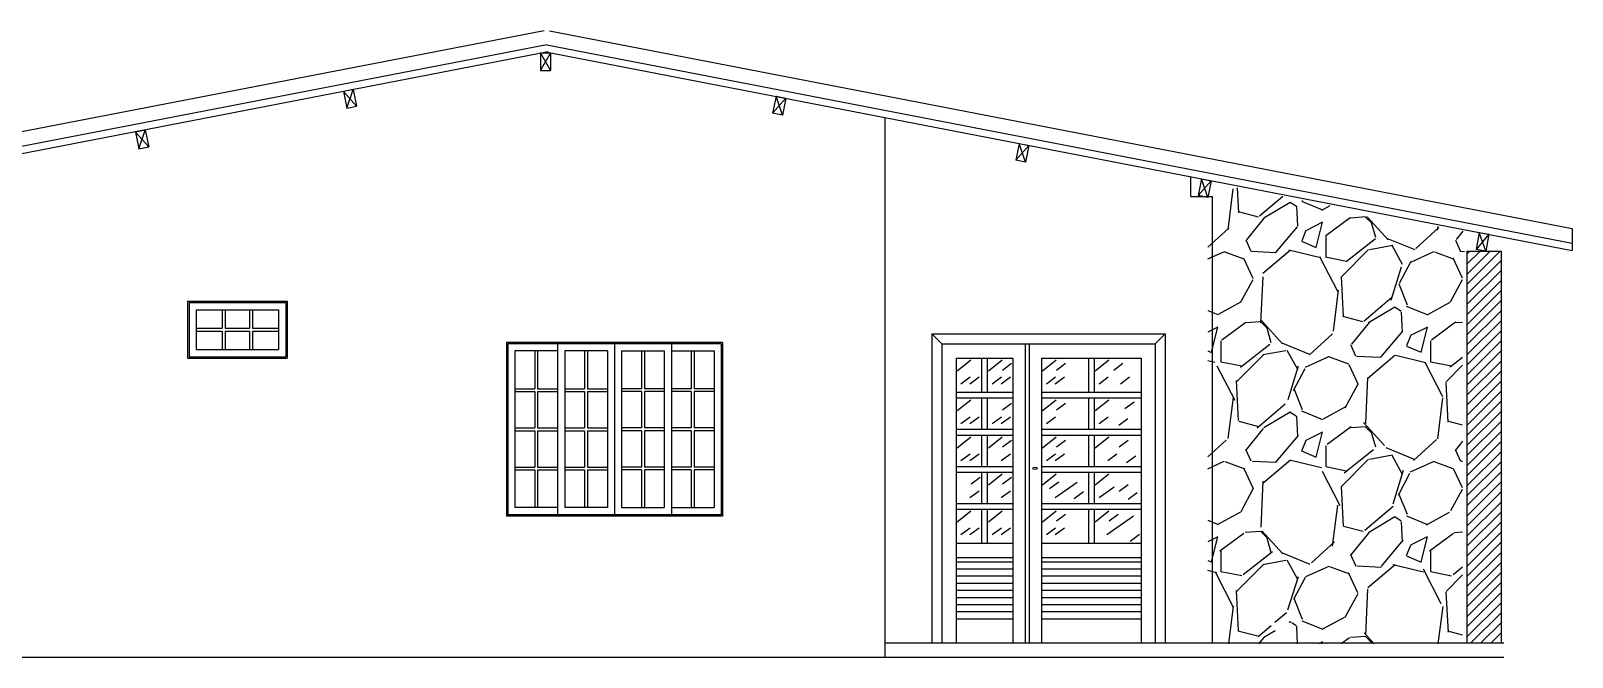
# Model space of a CAD drawing. Header units: metres. Extents: x 433 to 682, y 535 to 584.
# Drawn here: x 441.48 to 452.31, y 550.35 to 554.75 of the extents above; entities that cross this region are included whole.
import ezdxf

# ---------------------------------------------------------------- set-up
doc = ezdxf.new("R2010")
doc.units = ezdxf.units.M
doc.linetypes.add('ACAD_ISO02W100', pattern=[15, 12, -3])
for name, color, linetype in [('ARQ-ESQ-01', 1, 'ACAD_ISO02W100'), ('ARQ-ESQ-02', 2, 'Continuous'), ('ARQ-PISO', 8, 'Continuous'), ('ARQ_ALVENARIA', 4, 'Continuous')]:
    doc.layers.add(name, color=color, linetype=linetype)

msp = doc.modelspace()

# ---------------------------------------------------------------- hatches: boundary and pattern name
at = {"layer": 'ARQ-PISO'}
h = msp.add_hatch(dxfattribs=at)
h.set_pattern_fill('GRAVEL', color=256, scale=0.041, angle=45)
h.set_pattern_definition([(273.0127875, (-74.67682702242591, -11.29287927234815), (0.7363810010538634, -12.51847703282189), [0.1401057904, -13.87049829222165]), (229.969741, (-74.66946321240664, -11.4327916627144), (8.100190975758242, 9.572953063513426), [0.2404259351999998, -23.80216004634482]), (177.5104471, (-74.82410322281144, -11.61688691319632), (15.4640010407633, -0.7363809959897925), [0.1695274232, -16.783236345581]), (312.2736889999999, (-74.92719656308132, -12.08817075443003), (-13.99123903500611, 15.46400104194598), [0.2189418532, -21.67523934455258]), (337.83365418, (-74.77992036269579, -12.25017457485411), (-12.51847703294982, 5.154667013056518), [0.214689817, -21.25432117559104]), (42.27368899999997, (-74.58109749217532, -12.33117648506616), (-15.46400104194598, -13.99123903500611), [0.2189418532, -21.67523934455258]), (82.69424047, (-74.41909367175123, -12.18390028468063), (-2.209143004807592, -16.93676304446291), [0.2895394006, -28.66437727884128]), (117.25532837, (-74.38227462165484, -11.89671169392884), (-11.04571502708847, 21.35504905684703), [0.2733550032, -27.06215520678105]), (166.42956562, (-74.50745939198255, -11.6537059632927), (-15.46400104080264, 3.681905008288198), [0.2196833299999998, -21.7486737364719]), (220.2363583, (-74.72100988254158, -11.60215929315777), (8.836572024288449, 7.363810017888096), [0.2508024448, -12.2893141495]), (267.3974378, (-74.91246894304277, -11.76416311358185), (-0.7363810013364418, -16.93676304436212), [0.3243419471999997, -32.10987672999253]), (183.81407483, (-74.19081556115366, -11.36651737254091), (-9.572953025109783, -0.7363810012592236), [0.1107018614, -10.95953198798104]), (216.4692344, (-74.3012727114428, -11.37388118256019), (11.04571502750231, 8.100191023132972), [0.2106096118, -20.8504019887864]), (270, (-74.47064034188617, -11.49906595288789), (0.7363810019277399, -0.7363810019277403), [0.1472758294, -1.32548617445548]), (248.19859051, (-74.61055273225242, -11.46224690279151), (2.209143006141565, 5.154667013335814), [0.07931094119999992, -7.851755171246534]), (336.80140949, (-74.64000797232953, -11.53588500298427), (-2.945524007813418, 1.472762003649902), [0.1121619042, -5.4959487259]), (75.96375653, (-74.53691463205965, -11.58006786309993), (0.7363810020625554, 3.681905009611538), [0.1821710606, -5.8901822426931]), (206.56505118, (-74.492731771944, -11.4033364226373), (2.209143005744261, 0.7363810020432964), [0.1317277274, -3.16146822789948]), (61.38954033400001, (-75.06710895344759, -11.96298598410232), (5.154667013493667, 9.572953025059832), [0.18453608, -18.26911893574099]), (115.34617594, (-74.97874323321626, -11.80098216367823), (5.154667013128719, -11.04571502908893), [0.1548155653999998, -15.32670842806199]), (338.19859051, (-74.64000797232953, -11.25606022225176), (-5.154667013339619, 2.209143006143092), [0.1586208409999998, -7.772445271446534]), (28.61045967000004, (-74.492731771944, -11.31497070240597), (-9.572953024698817, -5.154667014163228), [0.18453608, -18.2691189357414]), (24.44395478000004, (-74.61055273225243, -12.41954220529748), (-5.154667013493716, -2.20914300578291), [0.177954432, -8.719771068373461]), (339.7751406, (-74.44854891182834, -12.34590410510472), (-11.78209603323283, 4.418286005190916), [0.1491055692, -14.7614732860952]), (111.80140949, (-73.89626316038259, -11.98507741416015), (-2.209143006106846, 5.154667013355), [0.158620841, -7.772445271446539]), (62.35402464, (-73.9551736405368, -11.83780121377462), (-6.627429016540339, -12.51847703319816), [0.1745709234, -17.282474151882]), (114.44395478, (-74.25708985132714, -12.34590410510472), (2.209143005747112, -5.154667013509087), [0.08897721599999991, -8.808748284373452]), (146.309932474, (-73.94044602049824, -12.02926027427581), (-3.681905009638576, 2.209143005783003), [0.053100986, -5.257017935455661]), (210.963756532, (-73.98462888061391, -11.99980503419871), (2.945524007710502, 1.472762003855239), [0.2146898169999999, -4.079112381518285]), (231.00900596, (-74.16872413109581, -12.11026218448786), (6.627429016924606, 8.100191021550742), [0.1989594699999998, -19.69695959396815]), (348.69006753, (-74.47064034188617, -11.64634215327343), (-2.209143005834231, 0.7363810017742292), [0.1501927908, -3.6046283074688]), (38.15722658999998, (-74.32336414150063, -11.67579739335053), (13.99123903604739, 11.04571502964746), [0.2622182716, -25.95956371666271]), (105.9453959, (-74.11717746096089, -11.51379357292645), (2.209143005655614, -8.100191021239148), [0.1072183784, -10.6146508504251]), (135, (-74.14663270103799, -11.41070023265657), (-1.472762003855341, 1.110223024625157e-16), [0.062484, -0.9789159999999999]), (165.25643716, (-74.20554318119221, -12.10289837446858), (8.100191021049842, -2.209143006349107), [0.1446754535999998, -14.32291571701199]), (93.01278749999992, (-74.34545557155846, -12.0660793243722), (-0.7363810010100531, 12.51847703282419), [0.2802115808, -13.73039250182165]), (45, (-74.36018319159702, -11.78625454363969), (1.110223024625157e-16, 1.472762003855341), [0.270764, -0.770636]), (10.30484649999996, (-74.16872413109581, -11.59479548313849), (12.51847703157483, 2.209143012557413), [0.1646599196, -16.3013198568974]), (299.0546040999999, (-74.00672031067174, -11.56534024306138), (2.209143005847428, -3.681905009599883), [0.1516299228, -7.42987651589652]), (252.64597536, (-73.93308221047897, -11.69788882340836), (-6.627429018839947, -21.35504905543977), [0.246879491, -24.44111041340458]), (220.42607874, (-74.00672031067174, -11.93353074402522), (-10.3093340269869, -8.836572023131858), [0.2611820785999996, -25.85699704705838])])
h.paths.add_polyline_path([(451.5378597011623, 553.1976109931404), (451.6028496916053, 553.2101353740201), (451.6243200588277, 553.328199015042), (449.7417069096718, 553.6916666286334), (449.7478597011622, 553.5815947912279), (449.7478597011623, 550.4463067165301), (451.5378597011623, 550.4463067165301)])
h.paths.add_polyline_path([(450.3388559071745, 550.5967823527185), (450.2559003899249, 550.4967823627186), (450.1729448726753, 550.5967823527185)], flags=16)
h.paths.add_polyline_path([(450.004068202293, 551.8341888491171), (450.004068202293, 552.1937126586408), (449.854068202293, 552.1937126586408), (449.854068202293, 551.8341888491171)], flags=24)
h.paths.add_polyline_path([(450.4536313864506, 550.6883168480018), (450.8083932548494, 550.6883168480018), (450.8083932548494, 550.8383168326268), (450.4536313864506, 550.8383168326268)], flags=24)
h = msp.add_hatch(dxfattribs=at)
h.set_pattern_fill('_USER', color=256, scale=0.05, angle=45, pattern_type=0)
h.set_pattern_definition([(45, (-74.44058474001355, -1.604600522170472), (-0.03535533905932737, 0.03535533905932738), [])])
h.paths.add_polyline_path([(451.8079153030349, 553.2051344603007), (451.5679153030349, 553.2051344603005), (451.5679153030349, 550.4538301836902), (451.8079153030349, 550.4538301836902)])

# ---------------------------------------------------------------- linework, layer by layer
at = {"layer": 'ARQ-ESQ-01'}
for p, q in [((445.0839358103737, 554.7520125591877), (437.8589358103738, 553.3553582840947)), ((445.1218947956961, 554.7520125591877), (452.3079153030349, 553.3628933533081)), ((445.1029153030349, 554.6538301836903), (437.877915303035, 553.2571759085972)), ((445.1124050493655, 554.6047389959416), (437.877915303035, 553.2062502717438)), ((445.0934255567043, 554.6047389959416), (452.3079153030349, 553.2101164427474)), ((445.1029153030349, 554.6538301836903), (452.3079153030349, 553.261042079601)), ((449.7717625115444, 553.6991900957935), (449.7717625115444, 553.7003764619204)), ((442.637915303035, 552.7938301836903), (443.2179153030349, 552.7938301836903)), ((442.637915303035, 552.7938301836903), (442.6379153030349, 552.5138301836903)), ((442.820915303035, 552.7938301836903), (442.8209153030349, 552.6638301836903)), ((442.8409153030349, 552.7938301836903), (442.8409153030348, 552.6638301836903)), ((443.0139153030349, 552.7938301836903), (443.0139153030349, 552.6638301836903)), ((443.0339153030349, 552.7938301836903), (443.0339153030349, 552.6638301836903)), ((443.2179153030349, 552.7938301836903), (443.2179153030349, 552.5138301836903)), ((442.637915303035, 552.6638301836903), (442.8209153030349, 552.6638301836903)), ((442.637915303035, 552.6438301836903), (442.8209153030349, 552.6438301836902)), ((442.8209153030349, 552.6438301836903), (442.8209153030349, 552.5138301836903)), ((442.8409153030349, 552.6638301836903), (443.0139153030349, 552.6638301836903)), ((442.8409153030349, 552.6438301836903), (443.0139153030348, 552.6438301836903)), ((442.8409153030348, 552.6438301836904), (442.8409153030349, 552.5138301836903)), ((443.0139153030349, 552.6438301836904), (443.0139153030349, 552.5138301836903)), ((443.0339153030349, 552.6638301836903), (443.2179153030349, 552.6638301836903)), ((443.0339153030349, 552.6438301836904), (443.0339153030349, 552.5138301836903)), ((443.0339153030349, 552.6438301836903), (443.2179153030349, 552.6438301836903)), ((445.1779153030349, 552.5538301836903), (445.1779153030349, 551.3538301836902)), ((445.5779153030349, 552.5538301836903), (445.5779153030348, 551.3538301836902)), ((445.577915303035, 552.5538301836903), (445.5779153030351, 551.3538301836902)), ((445.977915303035, 552.5538301836903), (445.977915303035, 551.3538301836902)), ((447.8079153030349, 552.6238301836903), (449.4479153030349, 552.6238301836902)), ((447.8079153030349, 552.6238301836903), (447.8079153030348, 550.4538301836902)), ((447.877915303035, 552.5538301836903), (447.8079153030349, 552.6238301836903)), ((447.877915303035, 552.5538301836903), (449.3779153030349, 552.5538301836901)), ((447.877915303035, 552.5538301836903), (447.8779153030349, 550.4538301836902)), ((448.4629153030349, 552.5538301836903), (448.4629153030349, 550.4538301836902)), ((448.4929153030349, 552.5538301836903), (448.4929153030349, 550.4538301836902)), ((449.3779153030349, 552.5538301836901), (449.4479153030349, 552.6238301836902)), ((449.3779153030349, 552.5538301836903), (449.3779153030349, 550.4538301836902)), ((449.4479153030349, 552.6238301836902), (449.4479153030349, 550.4538301836902)), ((442.637915303035, 552.5138301836903), (443.2179153030349, 552.5138301836902)), ((445.1779153030348, 552.5038301836902), (444.8779153030348, 552.5038301836903)), ((444.8779153030348, 552.5038301836903), (444.8779153030349, 551.40383018369)), ((445.0179153030348, 552.5038301836903), (445.0179153030348, 552.2388301836902)), ((445.0379153030348, 552.5038301836903), (445.0379153030348, 552.2388301836902)), ((445.5279153030348, 552.5038301836902), (445.2279153030348, 552.5038301836902)), ((445.2279153030348, 552.5038301836903), (445.2279153030348, 551.4038301836902)), ((445.3679153030348, 552.5038301836902), (445.3679153030348, 552.2388301836902)), ((445.3879153030348, 552.5038301836902), (445.3879153030348, 552.2388301836902)), ((445.5279153030349, 552.5038301836903), (445.5279153030348, 551.4038301836902)), ((445.6279153030351, 552.5038301836902), (445.9279153030351, 552.5038301836902)), ((445.627915303035, 552.5038301836903), (445.6279153030351, 551.4038301836902)), ((445.7679153030351, 552.5038301836902), (445.7679153030351, 552.2388301836902)), ((445.7879153030351, 552.5038301836902), (445.7879153030351, 552.2388301836902)), ((445.9279153030351, 552.5038301836903), (445.9279153030351, 551.4038301836902)), ((445.9779153030351, 552.5038301836902), (446.2779153030351, 552.5038301836903)), ((446.1179153030351, 552.5038301836903), (446.1179153030351, 552.2388301836902)), ((446.1379153030351, 552.5038301836903), (446.1379153030351, 552.2388301836902)), ((446.2779153030351, 552.5038301836903), (446.2779153030351, 551.40383018369)), ((447.977915303035, 552.4538301836902), (448.3779153030349, 552.4538301836901)), ((447.977915303035, 552.4538301836902), (447.9779153030349, 550.4538301836902)), ((448.3779153030349, 552.4538301836901), (448.3779153030349, 550.4538301836902)), ((448.5779153030349, 552.45383018369), (449.2779153030348, 552.4538301836901)), ((448.5779153030349, 552.45383018369), (448.5779153030349, 550.4538301836902)), ((449.2779153030348, 552.4538301836901), (449.2779153030348, 550.4538301836902)), ((444.8779153030349, 552.2388301836902), (445.0179153030348, 552.2388301836902)), ((444.8779153030349, 552.2188301836902), (445.0179153030348, 552.2188301836903)), ((445.0179153030348, 552.2188301836903), (445.0179153030347, 551.9638301836903)), ((445.0379153030348, 552.2388301836902), (445.1779153030349, 552.2388301836902)), ((445.0379153030348, 552.2188301836903), (445.1779153030349, 552.2188301836902)), ((445.0379153030348, 552.2188301836903), (445.0379153030348, 551.9638301836902)), ((445.2279153030349, 552.2388301836902), (445.3679153030347, 552.2388301836902)), ((445.2279153030349, 552.2188301836902), (445.3679153030347, 552.2188301836902)), ((445.3679153030347, 552.2188301836902), (445.3679153030348, 551.9638301836902)), ((445.3879153030348, 552.2388301836902), (445.5279153030348, 552.2388301836902)), ((445.3879153030348, 552.2188301836902), (445.5279153030348, 552.2188301836902)), ((445.3879153030348, 552.2188301836902), (445.3879153030348, 551.9638301836901)), ((445.7679153030351, 552.2388301836902), (445.6279153030351, 552.2388301836902)), ((445.7679153030351, 552.2188301836902), (445.6279153030351, 552.2188301836902)), ((445.7679153030351, 552.2188301836902), (445.7679153030351, 551.9638301836901)), ((445.927915303035, 552.2388301836902), (445.7879153030352, 552.2388301836902)), ((445.927915303035, 552.2188301836902), (445.7879153030352, 552.2188301836902)), ((445.7879153030352, 552.2188301836902), (445.7879153030351, 551.9638301836902)), ((446.1179153030351, 552.2388301836902), (445.977915303035, 552.2388301836902)), ((446.1179153030351, 552.2188301836903), (445.977915303035, 552.2188301836902)), ((446.1179153030351, 552.2188301836903), (446.1179153030351, 551.9638301836902)), ((446.2779153030351, 552.2388301836902), (446.1379153030351, 552.2388301836902)), ((446.2779153030351, 552.2188301836902), (446.1379153030351, 552.2188301836903)), ((446.1379153030351, 552.2188301836903), (446.1379153030352, 551.9638301836903)), ((444.8779153030349, 551.9638301836903), (445.0179153030348, 551.9638301836903)), ((444.8779153030349, 551.9438301836902), (445.0179153030348, 551.9438301836902)), ((445.0179153030348, 551.9438301836904), (445.0179153030348, 551.6888301836901)), ((445.0379153030347, 551.9638301836903), (445.1779153030349, 551.9638301836903)), ((445.0379153030347, 551.9438301836902), (445.1779153030348, 551.9438301836902)), ((445.0379153030348, 551.9438301836902), (445.0379153030349, 551.6888301836901)), ((445.2279153030349, 551.9638301836902), (445.3679153030348, 551.9638301836902)), ((445.2279153030349, 551.9438301836902), (445.367915303035, 551.9438301836902)), ((445.3679153030349, 551.9438301836902), (445.3679153030349, 551.6888301836901)), ((445.3879153030348, 551.9638301836902), (445.5279153030348, 551.9638301836902)), ((445.3879153030348, 551.9438301836902), (445.5279153030347, 551.9438301836902)), ((445.3879153030348, 551.9438301836902), (445.3879153030348, 551.6888301836904)), ((445.7679153030351, 551.9638301836902), (445.6279153030351, 551.9638301836902)), ((445.7679153030351, 551.9438301836902), (445.6279153030352, 551.9438301836902)), ((445.7679153030351, 551.9438301836902), (445.7679153030351, 551.6888301836904)), ((445.927915303035, 551.9638301836902), (445.7879153030351, 551.9638301836902)), ((445.927915303035, 551.9438301836902), (445.7879153030349, 551.9438301836902)), ((445.787915303035, 551.9438301836902), (445.787915303035, 551.6888301836901)), ((446.1179153030352, 551.9638301836903), (445.977915303035, 551.9638301836903)), ((446.1179153030352, 551.9438301836902), (445.9779153030351, 551.9438301836902)), ((446.1179153030351, 551.9438301836902), (446.117915303035, 551.6888301836901)), ((446.277915303035, 551.9638301836903), (446.1379153030351, 551.9638301836903)), ((446.277915303035, 551.9438301836902), (446.1379153030351, 551.9438301836902)), ((446.1379153030351, 551.9438301836904), (446.1379153030351, 551.6888301836901)), ((444.8779153030349, 551.6888301836901), (445.0179153030348, 551.6888301836901)), ((444.8779153030349, 551.6688301836903), (445.0179153030348, 551.6688301836903)), ((445.0179153030348, 551.6688301836903), (445.0179153030348, 551.4038301836903)), ((445.0379153030349, 551.6888301836902), (445.1779153030348, 551.6888301836902)), ((445.0379153030349, 551.6688301836903), (445.1779153030348, 551.6688301836903)), ((445.0379153030349, 551.6688301836903), (445.0379153030348, 551.4038301836903)), ((445.2279153030349, 551.6888301836902), (445.367915303035, 551.6888301836902)), ((445.2279153030349, 551.6688301836903), (445.367915303035, 551.6688301836903)), ((445.367915303035, 551.6688301836903), (445.3679153030348, 551.4038301836902)), ((445.3879153030348, 551.6888301836902), (445.5279153030347, 551.6888301836902)), ((445.3879153030348, 551.6688301836903), (445.5279153030347, 551.6688301836903)), ((445.3879153030348, 551.6688301836903), (445.3879153030348, 551.4038301836902)), ((445.7679153030351, 551.6888301836902), (445.6279153030352, 551.6888301836902)), ((445.7679153030351, 551.6688301836903), (445.6279153030352, 551.6688301836903)), ((445.7679153030351, 551.6688301836903), (445.7679153030351, 551.4038301836902)), ((445.927915303035, 551.6888301836902), (445.7879153030349, 551.6888301836902)), ((445.927915303035, 551.6688301836903), (445.7879153030349, 551.6688301836903)), ((445.7879153030349, 551.6688301836903), (445.7879153030351, 551.4038301836902)), ((446.117915303035, 551.6888301836902), (445.9779153030351, 551.6888301836902)), ((446.117915303035, 551.6688301836903), (445.9779153030351, 551.6688301836903)), ((446.117915303035, 551.6688301836903), (446.1179153030351, 551.4038301836903)), ((446.277915303035, 551.6888301836901), (446.1379153030351, 551.6888301836901)), ((446.277915303035, 551.6688301836903), (446.1379153030351, 551.6688301836903)), ((446.1379153030351, 551.6688301836903), (446.1379153030351, 551.4038301836903)), ((445.1779153030349, 551.4038301836902), (444.8779153030349, 551.40383018369)), ((445.5279153030348, 551.4038301836902), (445.2279153030349, 551.4038301836902)), ((445.6279153030351, 551.4038301836902), (445.927915303035, 551.4038301836902)), ((445.977915303035, 551.4038301836902), (446.277915303035, 551.40383018369)), ((447.9779153030349, 551.1538301836904), (448.3779153030349, 551.1538301836903)), ((448.5779153030349, 551.1538301836903), (449.2779153030348, 551.1538301836904)), ((447.9779153030349, 551.0538301836904), (448.3779153030349, 551.0538301836903)), ((447.9779153030349, 551.0238301836897), (448.3779153030349, 551.0238301836897)), ((448.5779153030349, 551.0538301836903), (449.2779153030348, 551.0538301836904)), ((448.5779153030349, 551.0238301836897), (449.2779153030348, 551.02383018369)), ((447.9779153030349, 550.9738301836898), (448.3779153030349, 550.9738301836898)), ((447.9779153030349, 550.9238301836898), (448.3779153030349, 550.9238301836898)), ((448.5779153030349, 550.9738301836898), (449.2779153030348, 550.97383018369)), ((448.5779153030349, 550.9238301836898), (449.2779153030348, 550.9238301836901)), ((447.9779153030349, 550.8738301836898), (448.3779153030349, 550.8738301836898)), ((447.9779153030349, 550.8238301836899), (448.3779153030349, 550.8238301836899)), ((448.5779153030349, 550.8738301836898), (449.2779153030348, 550.8738301836901)), ((448.5779153030349, 550.8238301836899), (449.2779153030348, 550.82383018369)), ((447.9779153030349, 550.7738301836899), (448.3779153030349, 550.77383018369)), ((447.9779153030349, 550.72383018369), (448.3779153030349, 550.7238301836901)), ((448.5779153030349, 550.7738301836899), (449.2779153030348, 550.77383018369)), ((448.5779153030349, 550.72383018369), (449.2779153030348, 550.7238301836903)), ((447.9779153030349, 550.67383018369), (448.3779153030349, 550.6738301836901)), ((447.9779153030349, 550.6238301836901), (448.3779153030349, 550.6238301836902)), ((448.5779153030349, 550.67383018369), (449.2779153030348, 550.6738301836903)), ((448.5779153030349, 550.6238301836901), (449.2779153030348, 550.6238301836903))]:
    msp.add_line(p, q, dxfattribs=at)
at = {"layer": 'ARQ-ESQ-02'}
for p, q in [((445.0575275683402, 554.5945899015713), (445.0575275683402, 554.4745899015712)), ((445.1275275683402, 554.5945899015712), (445.0575275683402, 554.5945899015713)), ((445.0575275683402, 554.5945899015713), (445.1275275683402, 554.4745899015712)), ((445.0575275683402, 554.4745899015712), (445.1275275683402, 554.5945899015713)), ((445.1275275683402, 554.5945899015713), (445.1275275683402, 554.4745899015712)), ((445.0575275683402, 554.4745899015712), (445.1275275683402, 554.4745899015712)), ((443.7417778145469, 554.3401264668266), (443.6731805535503, 554.3261831607705)), ((443.6731805535503, 554.3261831607705), (443.6970833639324, 554.2085878562049)), ((443.6731805535503, 554.3261831607705), (443.765680624929, 554.2225311622611)), ((443.6970833639324, 554.2085878562049), (443.7417778145468, 554.3401264668267)), ((443.7417778145468, 554.3401264668267), (443.765680624929, 554.2225311622611)), ((446.7132420036698, 554.2922974959978), (446.6893391932876, 554.1747021914322)), ((446.7818392646663, 554.2783541899415), (446.6893391932876, 554.1747021914322)), ((446.7132420036697, 554.2922974959977), (446.7818392646663, 554.2783541899415)), ((446.7579364542841, 554.1607588853759), (446.7132420036698, 554.2922974959978)), ((446.7818392646663, 554.2783541899415), (446.7579364542841, 554.1607588853759)), ((443.6970833639324, 554.2085878562049), (443.765680624929, 554.2225311622611)), ((446.7579364542841, 554.1607588853759), (446.6893391932876, 554.1747021914322)), ((442.2805472988194, 554.0551429454404), (442.2119500378228, 554.0411996393842)), ((442.2119500378228, 554.0411996393842), (442.235852848205, 553.9236043348186)), ((442.2119500378228, 554.0411996393842), (442.3044501092015, 553.9375476408749)), ((442.235852848205, 553.9236043348186), (442.2805472988193, 554.0551429454405)), ((442.2805472988193, 554.0551429454405), (442.3044501092015, 553.9375476408749)), ((442.235852848205, 553.9236043348186), (442.3044501092015, 553.9375476408749)), ((448.4216269262062, 553.9617106489696), (448.397724115824, 553.844115344404)), ((448.4902241872027, 553.9477673429134), (448.397724115824, 553.844115344404)), ((448.4216269262061, 553.9617106489695), (448.4902241872027, 553.9477673429134)), ((448.4663213768205, 553.8301720383478), (448.4216269262062, 553.9617106489696)), ((448.4902241872027, 553.9477673429134), (448.4663213768205, 553.8301720383478)), ((448.4663213768205, 553.8301720383478), (448.397724115824, 553.844115344404)), ((449.7031652505479, 553.7131334018497), (449.6792624401657, 553.5955380972841)), ((449.7031652505478, 553.7131334018496), (449.7717625115444, 553.6991900957935)), ((449.7478597011622, 553.5815947912279), (449.7031652505479, 553.7131334018497)), ((449.7717625115444, 553.6991900957935), (449.6792624401657, 553.5955380972841)), ((449.7717625115444, 553.6991900957935), (449.7478597011622, 553.5815947912279)), ((449.7478597011622, 553.5815947912279), (449.6792624401657, 553.5955380972841)), ((451.6543756607002, 553.3357224822023), (451.6329052934779, 553.2176588411802)), ((451.7232461179629, 553.3231981013226), (451.6329052934779, 553.2176588411802)), ((451.6543756607001, 553.3357224822021), (451.7232461179629, 553.3231981013226)), ((451.7017757507406, 553.2051344603005), (451.6543756607002, 553.3357224822023)), ((451.7232461179629, 553.3231981013226), (451.7017757507406, 553.2051344603005)), ((451.7017757507406, 553.2051344603005), (451.6329052934779, 553.2176588411802)), ((442.577915303035, 552.8538301836902), (443.2779153030349, 552.8538301836902)), ((442.577915303035, 552.8538301836902), (442.5779153030349, 552.4538301836903)), ((443.2779153030349, 552.8538301836902), (443.2779153030349, 552.4538301836902)), ((442.587915303035, 552.8438301836902), (443.267915303035, 552.8438301836902)), ((442.587915303035, 552.8438301836902), (442.5879153030348, 552.4638301836902)), ((443.267915303035, 552.8438301836902), (443.2679153030348, 552.4638301836901)), ((446.337915303035, 552.5638301836902), (444.8179153030349, 552.5638301836902)), ((444.8179153030349, 552.5638301836902), (444.8179153030349, 551.3438301836902)), ((446.327915303035, 552.5538301836903), (444.8279153030348, 552.5538301836903)), ((444.8279153030348, 552.5538301836903), (444.8279153030348, 551.3538301836903)), ((446.327915303035, 552.5538301836903), (446.3279153030349, 551.3538301836902)), ((446.337915303035, 552.5638301836902), (446.3379153030348, 551.3438301836901)), ((442.577915303035, 552.4538301836903), (443.2779153030349, 552.4538301836902)), ((442.587915303035, 552.4638301836903), (443.2679153030348, 552.4638301836902)), ((448.1579153030349, 552.4538301836901), (448.1579153030349, 552.21383018369)), ((448.1979153030349, 552.4538301836901), (448.197915303035, 552.21383018369)), ((448.9079153030349, 552.4538301836901), (448.9079153030349, 552.2138301836901)), ((448.9479153030349, 552.4538301836901), (448.947915303035, 552.2138301836901)), ((447.977915303035, 552.2138301836899), (448.3779153030349, 552.21383018369)), ((448.5779153030349, 552.21383018369), (449.2779153030348, 552.2138301836901)), ((447.977915303035, 552.1738301836899), (448.3779153030349, 552.17383018369)), ((448.1579153030349, 552.17383018369), (448.1579153030349, 551.9538301836899)), ((448.197915303035, 552.17383018369), (448.1979153030349, 551.9538301836899)), ((448.5779153030349, 552.17383018369), (449.2779153030348, 552.1738301836901)), ((448.9079153030349, 552.1738301836901), (448.9079153030349, 551.9538301836901)), ((448.947915303035, 552.1738301836901), (448.947915303035, 551.9538301836902)), ((447.977915303035, 551.9538301836899), (448.3779153030349, 551.95383018369)), ((447.977915303035, 551.9138301836899), (448.3779153030349, 551.9138301836899)), ((448.1579153030349, 551.9138301836899), (448.1579153030349, 551.6938301836899)), ((448.1979153030349, 551.9138301836899), (448.1979153030349, 551.6938301836899)), ((448.5779153030349, 551.95383018369), (449.2779153030348, 551.9538301836901)), ((448.5779153030349, 551.91383018369), (449.2779153030348, 551.9138301836902)), ((448.9079153030349, 551.9138301836902), (448.9079153030348, 551.6938301836901)), ((448.947915303035, 551.9138301836903), (448.9479153030349, 551.6938301836901)), ((447.977915303035, 551.6938301836899), (448.3779153030349, 551.6938301836899)), ((448.5779153030349, 551.69383018369), (449.2779153030348, 551.6938301836901)), ((447.977915303035, 551.6538301836899), (448.3779153030349, 551.6538301836899)), ((448.1579153030349, 551.6538301836899), (448.1579153030349, 551.4338301836899)), ((448.1979153030349, 551.6538301836899), (448.1979153030349, 551.4338301836899)), ((448.5779153030349, 551.65383018369), (449.2779153030348, 551.6538301836902)), ((448.9079153030348, 551.6538301836902), (448.9079153030349, 551.43383018369)), ((448.9479153030349, 551.6538301836902), (448.9479153030349, 551.43383018369)), ((446.3379153030348, 551.3438301836901), (444.8179153030349, 551.3438301836902)), ((446.327915303035, 551.3538301836902), (444.8279153030348, 551.3538301836902)), ((447.977915303035, 551.4338301836899), (448.3779153030349, 551.4338301836899)), ((447.977915303035, 551.3938301836899), (448.3779153030349, 551.3938301836899)), ((448.1579153030349, 551.3938301836899), (448.1579153030349, 551.1538301836904)), ((448.1979153030349, 551.3938301836899), (448.1979153030349, 551.1538301836904)), ((448.5779153030349, 551.43383018369), (449.2779153030348, 551.4338301836901)), ((448.5779153030349, 551.39383018369), (449.2779153030348, 551.3938301836902)), ((448.9079153030349, 551.39383018369), (448.9079153030349, 551.1538301836904)), ((448.9479153030349, 551.39383018369), (448.9479153030349, 551.1538301836904))]:
    msp.add_line(p, q, dxfattribs=at)
msp.add_ellipse((448.5339164950473, 551.6796439630774), major_axis=(0.0153261262330068, -0.000305990583918481), ratio=0.5710662238682718, dxfattribs=at)
at = {"layer": 'ARQ-PISO'}
for p, q in [((447.4779153030349, 554.1437967401453), (447.4779153030349, 550.3538301836902)), ((449.627915303035, 553.589118258388), (449.627915303035, 553.7281833572456)), ((449.627915303035, 553.589118258388), (449.7779153030348, 553.589118258388)), ((449.7779153030348, 553.589118258388), (449.7779153030349, 550.4538301836902)), ((447.9856472216701, 552.364854062144), (448.0815717289037, 552.4418989539496)), ((448.2056472216701, 552.3648540621439), (448.3015717289036, 552.4418989539495)), ((448.3036573428095, 552.3700594625095), (448.3682993580092, 552.4179516290706)), ((448.5856472216701, 552.3648540621438), (448.6815717289036, 552.4418989539494)), ((448.6836573428095, 552.3700594625094), (448.7482993580092, 552.4179516290704)), ((448.9556472216701, 552.3648540621439), (449.0515717289036, 552.4418989539495)), ((449.0860789143816, 552.3700594625095), (449.1507209295814, 552.4179516290706)), ((448.0127567693375, 552.2742751293875), (448.0773987845373, 552.3221672959486)), ((448.0753148871858, 552.2742751293875), (448.1399569023856, 552.3221672959486)), ((448.2327567693374, 552.2742751293874), (448.2973987845372, 552.3221672959485)), ((448.2953148871857, 552.2742751293874), (448.3599569023855, 552.3221672959485)), ((448.6127567693374, 552.2742751293873), (448.6773987845372, 552.3221672959484)), ((448.6753148871857, 552.2742751293873), (448.7399569023855, 552.3221672959484)), ((448.9827567693374, 552.2742751293874), (449.0473987845372, 552.3221672959485)), ((449.1334386573143, 552.2742751293874), (449.1980806725141, 552.3221672959485)), ((447.9856472216701, 552.0848540621437), (448.0815717289037, 552.1618989539493)), ((448.3036573428096, 552.0900594625094), (448.3682993580093, 552.1379516290705)), ((448.5856472216701, 552.0848540621438), (448.6815717289036, 552.1618989539494)), ((448.6836573428095, 552.0900594625094), (448.7482993580092, 552.1379516290705)), ((448.9556472216702, 552.0848540621439), (449.0515717289038, 552.1618989539495)), ((449.1649614669995, 552.0989906440609), (449.2296034821993, 552.146882810622)), ((448.0127567693375, 551.9942751293872), (448.0773987845373, 552.0421672959483)), ((448.0753148871858, 551.9942751293872), (448.1399569023856, 552.0421672959483)), ((448.2327567693375, 551.9942751293873), (448.2973987845373, 552.0421672959484)), ((448.2953148871858, 551.9942751293873), (448.3599569023856, 552.0421672959484)), ((448.6127567693374, 551.9942751293873), (448.6773987845372, 552.0421672959484)), ((448.9827567693375, 551.9942751293875), (449.0473987845373, 552.0421672959485)), ((449.1216768248182, 551.9823015223978), (449.1863188400179, 552.0301936889589)), ((447.9856472216701, 551.8248540621437), (448.0815717289037, 551.9018989539493)), ((448.2056472216701, 551.8248540621437), (448.3015717289036, 551.9018989539493)), ((448.3036573428095, 551.8300594625093), (448.3682993580092, 551.8779516290704)), ((448.5856472216701, 551.8248540621437), (448.6815717289036, 551.9018989539493)), ((448.6836573428095, 551.8300594625093), (448.7482993580092, 551.8779516290704)), ((448.9556472216702, 551.8248540621439), (449.0515717289038, 551.9018989539495)), ((449.1238431167926, 551.8300594625096), (449.1884851319923, 551.8779516290706)), ((448.0127567693375, 551.7342751293872), (448.0773987845373, 551.7821672959483)), ((448.0753148871858, 551.7342751293872), (448.1399569023856, 551.7821672959483)), ((448.2953148871857, 551.7342751293872), (448.3599569023855, 551.7821672959483)), ((448.6127567693374, 551.7342751293872), (448.6773987845372, 551.7821672959483)), ((448.6753148871857, 551.7342751293872), (448.7399569023855, 551.7821672959483)), ((449.0439683955842, 551.7342751293875), (449.1086104107839, 551.7821672959485)), ((449.175779194436, 551.7208308786724), (449.2404212096357, 551.7687230452334)), ((448.0836573428095, 551.5700594625093), (448.1482993580093, 551.6179516290704)), ((448.2056472216701, 551.5648540621437), (448.3015717289036, 551.6418989539493)), ((448.3036573428095, 551.5700594625093), (448.3682993580092, 551.6179516290704)), ((448.5856472216701, 551.5648540621438), (448.6815717289036, 551.6418989539494)), ((448.6358300614719, 551.5372295479431), (448.7004720766717, 551.5851217145041)), ((448.6753148871857, 551.4742751293874), (448.8289304442823, 551.5831308118242)), ((448.9556472216701, 551.5648540621439), (449.0515717289036, 551.6418989539495)), ((448.9827567693374, 551.4742751293875), (449.0900287066428, 551.5501974201244)), ((449.1236714613273, 551.5193902653064), (449.1883134765271, 551.5672824318674)), ((448.0753148871858, 551.4742751293873), (448.1399569023856, 551.5221672959483)), ((448.2953148871857, 551.4742751293873), (448.3599569023855, 551.5221672959483)), ((448.8089789295267, 551.4686188325682), (448.8736209447265, 551.5165109991292)), ((449.1868853030541, 551.4631297270184), (449.2515273182539, 551.5110218935795)), ((447.9856472216701, 551.3048540621437), (448.0815717289037, 551.3818989539493)), ((448.2056472216701, 551.3048540621437), (448.3015717289036, 551.3818989539493)), ((448.5856472216701, 551.3048540621438), (448.6815717289036, 551.3818989539494)), ((448.6836573428095, 551.3100594625095), (448.7482993580092, 551.3579516290705)), ((448.9556472216701, 551.3048540621438), (449.0515717289036, 551.3818989539494)), ((449.0367382673771, 551.2142751293874), (449.225997000869, 551.3472544729617)), ((449.0536573428095, 551.3100594625095), (449.1182993580092, 551.3579516290705)), ((448.0127567693375, 551.2142751293873), (448.0773987845373, 551.2621672959483)), ((448.0753148871858, 551.2142751293873), (448.1399569023856, 551.2621672959483)), ((448.2327567693374, 551.2142751293873), (448.2973987845372, 551.2621672959483)), ((448.2953148871857, 551.2142751293873), (448.3599569023855, 551.2621672959483)), ((448.6127567693374, 551.2142751293874), (448.6773987845372, 551.2621672959484)), ((448.6753148871857, 551.2142751293874), (448.7399569023855, 551.2621672959484)), ((449.2025196828521, 551.1688051538767), (449.2671616980519, 551.2166973204378)), ((447.4779153030349, 550.4538301836901), (451.8279153030349, 550.4538301836902)), ((432.7574641334654, 550.3538301836902), (451.8279153030349, 550.3538301836902))]:
    msp.add_line(p, q, dxfattribs=at)
at = {"layer": 'ARQ_ALVENARIA'}
for p, q in [((452.3079153030349, 553.3628933533081), (452.3079153030349, 553.2101164427474)), ((451.5679153030349, 553.2051344603005), (451.5679153030349, 550.4538301836902)), ((451.5679153030349, 553.2051344603005), (451.8079153030349, 553.2051344603007)), ((451.8079153030349, 553.2051344603007), (451.8079153030349, 550.4538301836902))]:
    msp.add_line(p, q, dxfattribs=at)

doc.saveas('drawing.dxf')
